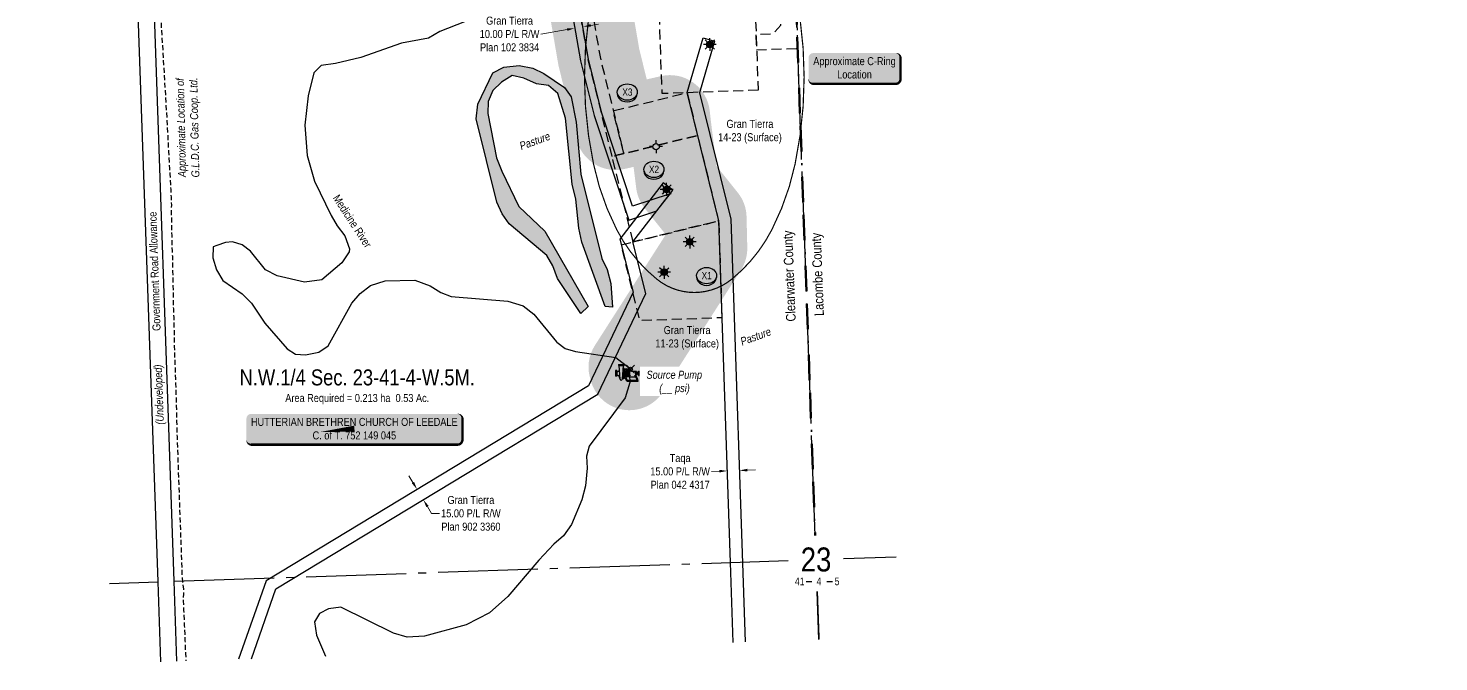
# Model space of a CAD drawing. Extents: x 670596 to 678189, y 5824540 to 5827409.
# Drawn here: x 670605 to 672368, y 5824540 to 5825332 of the extents above; entities that cross this region are included whole.
import ezdxf
from ezdxf.enums import TextEntityAlignment as Align

# ---------------------------------------------------------------- set-up
doc = ezdxf.new("R2010")
doc.units = 0
doc.header["$LTSCALE"] = 5
doc.header["$PDMODE"] = 35
doc.header["$PDSIZE"] = 5
for name, pattern in [('BORDER2', [22.225, 6.35, -3.175, 6.35, -3.175, 0, -3.175]), ('foc-ACCESSROAD', [3.75, 2.5, -1.25]), ('foc-QUARTERLINE', [33, 25, -3, 2, -3]), ('foc-TRAV', [1.875, 1.25, -0.625]), ('UG_PIPE', [1.875, 1.25, -0.625])]:
    doc.linetypes.add(name, pattern=pattern)
doc.layers.get('Defpoints').update_dxf_attribs({"color": 9})
for name, color, linetype in [('10', 1, 'Continuous'), ('9', 3, 'Continuous'), ('AS-OWNER', 7, 'Continuous'), ('AS-PIPE-UG', 44, 'UG_PIPE'), ('C-SYMBOL', 7, 'Continuous'), ('CG-NOTES', 7, 'Continuous'), ('F-AR', 190, 'foc-ACCESSROAD'), ('F-RW', 190, 'Continuous'), ('F-WS', 190, 'foc-ACCESSROAD'), ('F-WS-S', 8, 'Continuous'), ('L-33', 7, 'Continuous'), ('L-AREAREQUIRED', 7, 'Continuous'), ('L-QSEC', 8, 'foc-QUARTERLINE'), ('L-ROAD-T', 7, 'Continuous'), ('L-SEC', 7, 'Continuous'), ('L-SECLBL', 7, 'Continuous'), ('P-BUFFER-H 30m', 51, 'Continuous'), ('P-CROSSINGS', 250, 'Continuous'), ('P-TXT', 4, 'Continuous'), ('T-WATER', 160, 'Continuous'), ('T-WATER-H', 133, 'Continuous'), ('T-WATER-T', 170, 'Continuous')]:
    doc.layers.add(name, color=color, linetype=linetype)
doc.layers.add('AS-COUNTY', color=7, linetype='BORDER2', lineweight=60, true_color=0xcc33ff)
for name, color, linetype, lineweight in [('F-RW-T', 190, 'Continuous', 9), ('F-WS-T', 190, 'Continuous', 9), ('T-TEXT', 48, 'Continuous', 18)]:
    doc.layers.add(name, color=color, linetype=linetype, lineweight=lineweight)
doc.layers.add('Leedale_Hutterite_Fresh_P', color=7, linetype='Continuous', plot=False)
doc.layers.add('P-PROPOSED_WL2 IOP2', color=7, linetype='Continuous', true_color=0x05c1ff)
doc.styles.add('100L', font='ARIALN.TTF', dxfattribs={"height": 11})
doc.styles.add('175L', font='ARIALN.TTF', dxfattribs={"height": 20})
doc.styles.add('240', font='ARIALN.TTF', dxfattribs={"height": 30})
doc.styles.add('80', font='ARIALN.TTF', dxfattribs={"height": 10})
doc.styles.add('80CG', font='ARIALN.TTF', dxfattribs={"height": 10})
doc.styles.add('80L', font='ARIALN.TTF', dxfattribs={"height": 10})
doc.styles.add('80LS', font='ARIALNI.TTF', dxfattribs={"height": 10})
doc.styles.add('Crossing', font='ARIALN.TTF', dxfattribs={"height": 10})
doc.styles.add('foc-LtypeFont', font='ARIALN.TTF', dxfattribs={"height": 7.35})
doc.styles.add('SIMPLEX', font='ARIALN.TTF')
doc.linetypes.add('foc-TOPO-flowdirection-NOLINE', pattern='A,0,[">",foc-LtypeFont,S=0.3,R=0,X=0,Y=-0.945],-20,[">",foc-LtypeFont,S=0.3,R=0,X=0,Y=-0.945],0', length=20)
doc.dimstyles.new('Compass 5 000', dxfattribs={"dimscale": 5, "dimtxt": 9, "dimasz": 2, "dimexe": 0.2, "dimexo": 0.0625, "dimgap": 0.5, "dimtad": 0, "dimtih": 1, "dimtoh": 1, "dimzin": 0, "dimdsep": 46, "dimtxsty": '80CG', "dimcen": 0.1, "dimse1": 1, "dimse2": 1, "dimclrd": 256, "dimclrt": 256, "dimaunit": 1, "dimadec": 4, "dimazin": 0, "dimtfac": 0.06, "dimtofl": 0, "dimtmove": 0, "dimatfit": 1, "dimfxl": 0.2, "dimtolj": 1, "dimtzin": 0, "dimlwd": -1, "dimarcsym": 0})

# ---------------------------------------------------------------- blocks, each defined once
blk = doc.blocks.new('L-SECLBL')
at = {"layer": '9', "color": 7}
for p, q in [((-5.1, -27.8), (-12.3, -27.8)), ((20.7, -27.8), (13.5, -27.8))]:
    blk.add_line(p, q, dxfattribs=at)
at = {"layer": '10', "color": 2, "style": 'SIMPLEX'}
blk.add_attdef('SEC', text='', height=30, dxfattribs=at).set_placement((0, 0), align=Align.MIDDLE)
at = {"layer": '10', "color": 5, "style": '80L'}
blk.add_attdef('TWP', text='', height=9.5, dxfattribs=at).set_placement((-14.4, -27.4), align=Align.MIDDLE_RIGHT)
blk.add_attdef('RGE', text='', height=9.5, dxfattribs=at).set_placement((3.6, -27.4), align=Align.MIDDLE_CENTER)
blk.add_attdef('MER', text='', height=9.5, dxfattribs=at).set_placement((23.2, -27.4), align=Align.MIDDLE_LEFT)
blk = doc.blocks.new('*D30')
at = {"layer": 'Defpoints', "color": 0, "transparency": 16777216}
for p in [(671287.8, 5825333.9), (671297.7, 5825335.6), (671298, 5825333.9)]:
    blk.add_point(p, dxfattribs=at)
at = {"layer": 'F-RW-T', "transparency": 16777216}
for p, q in [((671278.3, 5825330.5), (671245.5, 5825324.9)), ((671307.8, 5825335.6), (671317.7, 5825337.3))]:
    blk.add_line(p, q, dxfattribs=at)
for points in [[(671278, 5825332.2), (671278.6, 5825328.9), (671288.1, 5825332.2)], [(671307.5, 5825337.3), (671308.1, 5825334), (671298, 5825333.9)]]:
    blk.add_solid(points, dxfattribs=at)
at = {"layer": 'F-RW-T', "transparency": 16777216, "insert": (671206.4, 5825324.9), "char_height": 10, "attachment_point": 5, "style": '80CG'}
blk.add_mtext('\\A1;Gran Tierra\\P10.00 P/L R/W\\PPlan 102 3834', dxfattribs=at)
blk = doc.blocks.new('*D31')
at = {"layer": 'Defpoints', "color": 0, "transparency": 16777216}
for p in [(671478.4, 5824785.6), (671493.4, 5824786.1), (671478.7, 5824779)]:
    blk.add_point(p, dxfattribs=at)
at = {"layer": 'F-RW-T', "transparency": 16777216}
for p, q in [((671503.6, 5824779.9), (671513.6, 5824780.2)), ((671468.7, 5824778.7), (671458.7, 5824778.3))]:
    blk.add_line(p, q, dxfattribs=at)
for points in [[(671468.6, 5824780.3), (671468.7, 5824777), (671478.7, 5824779)], [(671503.6, 5824781.6), (671503.7, 5824778.2), (671493.7, 5824779.5)]]:
    blk.add_solid(points, dxfattribs=at)
at = {"layer": 'F-RW-T', "transparency": 16777216, "insert": (671419.6, 5824778.3), "char_height": 10, "attachment_point": 5, "style": '80CG'}
blk.add_mtext('\\A1;Taqa\\P15.00 P/L R/W\\PPlan 042 4317', dxfattribs=at)
blk = doc.blocks.new('*D32')
at = {"layer": 'Defpoints', "color": 0, "transparency": 16777216}
for p in [(671094.5, 5824758), (671102.3, 5824745.2), (671098.6, 5824743)]:
    blk.add_point(p, dxfattribs=at)
at = {"layer": 'F-RW-T', "transparency": 16777216}
for p, q in [((671085.7, 5824764.4), (671080.5, 5824772.9)), ((671103.8, 5824734.4), (671109, 5824725.9)), ((671109, 5824725.9), (671119, 5824725.9))]:
    blk.add_line(p, q, dxfattribs=at)
for points in [[(671087.1, 5824765.2), (671084.3, 5824763.5), (671090.9, 5824755.8)], [(671105.2, 5824735.3), (671102.4, 5824733.6), (671098.6, 5824743)]]:
    blk.add_solid(points, dxfattribs=at)
at = {"layer": 'F-RW-T', "transparency": 16777216, "insert": (671158.1, 5824725.9), "char_height": 10, "attachment_point": 5, "style": '80CG'}
blk.add_mtext('\\A1;Gran Tierra\\P15.00 P/L R/W\\PPlan 902 3360', dxfattribs=at)
blk = doc.blocks.new('GABD')
for p, q in [((-0.81, 0), (-1.62, 0)), ((0, 0.81), (0, 1.62)), ((1.62, 0), (0.81, 0)), ((0, -0.81), (0, -1.62))]:
    blk.add_line(p, q)
blk.add_circle((0, 0), 0.8)
blk = doc.blocks.new('GAS')
h = blk.add_hatch(color=255)
h.dxf.hatch_style = 1
edge = h.paths.add_edge_path()
edge.add_arc((0, 0), 0.9, 0, 360)
for p, q in [((-0.81, 0), (-1.62, 0)), ((-0.57, 0.57), (-1.14, 1.14)), ((0, 0.81), (0, 1.62)), ((0.57, 0.57), (1.14, 1.14)), ((1.62, 0), (0.81, 0)), ((-0.57, -0.57), (-1.14, -1.14)), ((0, -0.81), (0, -1.62)), ((1.14, -1.14), (0.57, -0.57))]:
    blk.add_line(p, q)
blk.add_circle((0, 0), 0.8)
blk = doc.blocks.new('A$C32476C2E')
for p, q in [((-72.4, 15.5), (-79.5, 15.5)), ((-79.5, 15.5), (-79.5, -19.6)), ((-76, 15.5), (-76, -19.6)), ((-72.4, 15.5), (-72.4, -19.6)), ((-61.9, 54.2), (-61.9, 47.2)), ((-61.9, 54.2), (-26.7, 54.2)), ((-61.9, 50.7), (-26.7, 50.7)), ((-61.9, 47.2), (-26.7, 47.2)), ((-51.3, -37.8), (-56.6, 46.4)), ((-37.3, -37.2), (-31, 46.6)), ((-32, -2.1), (-32, 33.1)), ((-27.6, 33.1), (-32, 33.1)), ((-27.6, 24.3), (-27.6, 33.1)), ((-27.6, -2.1), (-27.6, 24.3)), ((-23.2, 24.3), (-27.6, 24.3)), ((-26.7, 47.2), (-26.7, 54.2)), ((-23.2, -2.1), (-23.2, 24.3)), ((-19.7, -2.1), (-19.7, 6.8)), ((-19.7, 4.3), (-13.4, 4.3)), ((-13.4, 6.8), (-9.9, 6.8)), ((-13.4, -2.1), (-13.4, 6.8)), ((-9.9, -2.1), (-9.9, 6.8)), ((-9.9, 2.3), (1.4, 2.3)), ((1.4, 4.2), (3.1, 5.9)), ((1.4, -2.1), (1.4, 4.2)), ((3.1, -2.1), (3.1, 8.5)), ((5.3, -2.1), (5.3, 8.8)), ((50.6, 10.2), (29.5, 10.2)), ((47.1, -14.4), (47.1, 10.2)), ((50.6, -14.4), (50.6, 10.2)), ((54.1, 3.2), (50.6, 6.7)), ((54.1, -7.3), (54.1, 3.2)), ((59.4, 2.3), (54.1, 2.3)), ((62.9, 5), (59.4, 5)), ((59.4, -9.1), (59.4, 5)), ((62.9, -16.1), (62.9, 12)), ((62.9, 12), (68.2, 12)), ((68.2, -16.1), (68.2, 12)), ((-72.4, -19.6), (-79.5, -19.6)), ((-51.1, -39.2), (-57.1, -22.7)), ((-27.6, -37.2), (-37.3, -37.2)), ((-32, -2.1), (-32, -37.2)), ((-27.6, -2.1), (-27.6, -28.4)), ((-27.6, -28.4), (-27.6, -37.2)), ((-23.2, -28.4), (-27.6, -28.4)), ((-23.2, -2.1), (-23.2, -28.4)), ((-19.7, -2.1), (-19.7, -10.9)), ((-19.7, -8.4), (-13.4, -8.4)), ((-13.4, -2.1), (-13.4, -10.9)), ((-13.4, -10.9), (-9.9, -10.9)), ((4.3, -24.1), (-10.6, -26.9)), ((-10.2, -51.1), (61.2, -51.1)), ((-9.9, -2.1), (-9.9, -10.9)), ((-9.9, -6.5), (1.4, -6.5)), ((54.9, -45.8), (-6.2, -45.8)), ((1.4, -2.1), (1.4, -8.3)), ((1.4, -8.3), (3.1, -10)), ((4.3, -49), (2.2, -51.1)), ((3.1, -2.1), (3.1, -12.6)), ((4.3, -18.7), (4.3, -24.1)), ((4.3, -24.1), (45.7, -24.1)), ((39.4, -49), (4.3, -49)), ((5.3, -2.1), (5.3, -12.9)), ((39.4, -49), (41.5, -51.1)), ((50.6, -14.4), (45.3, -14.4)), ((54.1, -7.3), (50.6, -10.8)), ((59.4, -6.5), (54.1, -6.5)), ((62.9, -9.1), (59.4, -9.1)), ((62.9, -16.1), (68.2, -16.1))]:
    blk.add_line(p, q)
for centre, radius, start, end in [((-70.7, 24.3), 16, 263.59452, 348.02693), ((-57.3, 46.5), 0.664, 348.39645, 77.27232), ((-30.3, 46.4), 0.729, 94.53995, 183.86606), ((-14.1, -21.6), 46.8, 56.19007, 101.19007), ((-14.1, -21.6), 40.7, 56.19007, 102.90917), ((-13.7, 6), 6.05, 82.55689, 172.55689), ((-13.8, -30.6), 42.6, 66.52911, 88.78776), ((3.5, 13.4), 4.89, 265.57736, 292.96393), ((6.9, 5.5), 3.68, 95.16317, 112.96393), ((13.4, 17.3), 7.11, 226.69077, 273.74621), ((29.2, 35), 24.7, 225.69859, 270.69859), ((-71, -26.8), 14.5, 16.37076, 95.53868), ((-44.3, -37.5), 7.04, 182.34534, 2.34534), ((-14.1, 17.5), 40.7, 257.09083, 303.80993), ((-52.7, -60.4), 43.5, 12.33812, 47.33812), ((-13.7, -10.1), 6.05, 187.44311, 277.44311), ((-9.9, -30.4), 3.52, 100.75821, 215.05121), ((-13.8, 26.5), 42.6, 271.21224, 293.47089), ((-52.7, -60.4), 48.7, 17.38188, 35.05121), ((3.5, -17.5), 4.89, 67.03607, 94.42264), ((6.9, -9.6), 3.68, 247.03607, 264.83683), ((13.4, -21.5), 7.11, 86.25379, 133.30923), ((-10.2, -60.7), 66.8, 12.83031, 42.62169), ((-10.2, -60.7), 72.1, 7.62169, 42.62169)]:
    blk.add_arc(centre, radius, start, end)
blk = doc.blocks.new('*U103')
h = blk.add_hatch(color=59)
edge = h.paths.add_edge_path()
edge.add_line((-129, -20), (129, -20))
edge.add_arc((129, -14), 6, 270, 360)
edge.add_line((135, -14), (135, 12.5))
edge.add_arc((129, 12.5), 6, 0, 90)
edge.add_line((129, 18.5), (-129, 18.5))
edge.add_arc((-129, 12.5), 6, 90, 180)
edge.add_line((-135, 12.5), (-135, -14))
edge.add_arc((-129, -14), 6, 180, 270)
at = {"color": 1, "flags": 128}
blk.add_lwpolyline([(-129, -20, 3, 3, 0), (129, -20, 3, 3, 0.414214), (135, -14, 3, 3, 0), (135, 12.5, 3, 0, 0.414214), (129, 18.5, 0, 0, 0), (-129, 18.5, 0, 0, 0.414214), (-135, 12.5, 0, 0, 0), (-135, -14, 0, 3, 0.414214)], format="xyseb", close=True, dxfattribs=at)
blk.add_lwpolyline([(-43.4, -4.3, 0, 7.5, 0), (0, 0, 0, 0, 0)], format="xyseb", dxfattribs=at)
at = {"color": 1, "style": '80'}
blk.add_attdef('ENTER_TEXT_001', (-36.3, -5), '', height=10, dxfattribs=at)
blk = doc.blocks.new('xing2')
h = blk.add_hatch(color=50)
h.dxf.hatch_style = 1
edge = h.paths.add_edge_path()
edge.add_ellipse((0, 0), major_axis=(-12.5, 0), ratio=0.816297, start_angle=0, end_angle=360)
h = blk.add_hatch(color=250)
h.dxf.hatch_style = 1
edge = h.paths.add_edge_path()
edge.add_ellipse((0, -2), major_axis=(-12.5, 0), ratio=0.816297, start_angle=0, end_angle=180)
edge.add_line((12.5, -2), (12.5, 0))
edge.add_ellipse((0, 0), major_axis=(-12.5, 0), ratio=0.816297, start_angle=0, end_angle=180, ccw=False)
edge.add_line((-12.5, 0), (-12.5, -2))
at = {"color": 250}
blk.add_ellipse((0, 0), major_axis=(-12.5, 0), ratio=0.816297, dxfattribs=at)
blk.add_ellipse((0, -2), major_axis=(-12.5, 0), ratio=0.816297, start_param=0, end_param=3.141593, dxfattribs=at)
at = {"color": 250, "style": 'Crossing'}
blk.add_attdef('CROSSING', text='', height=9, dxfattribs=at).set_placement((0.1, 0), align=Align.MIDDLE_CENTER)
at = {"color": 250, "style": 'Crossing', "flags": 1}
for tag, p in [('OWNER', (0.1, -12.5)), ('DESCRIPTION', (0.1, -25.8)), ('LOCATION', (0.1, -39.3)), ('DWG_REF', (0.1, -52.8))]:
    blk.add_attdef(tag, text='', height=9, dxfattribs=at).set_placement(p, align=Align.MIDDLE_CENTER)

msp = doc.modelspace()

# ---------------------------------------------------------------- hatches: boundary and pattern name
at = {"layer": 'CG-NOTES'}
h = msp.add_hatch(color=255, dxfattribs=at)
edge = h.paths.add_edge_path()
edge.add_line((671586.057, 5825262.633), (671689.045, 5825262.633))
edge.add_arc((671689.045, 5825268.633), 5.999, 270, 360)
edge.add_line((671695.044, 5825268.633), (671695.044, 5825295.13))
edge.add_arc((671689.045, 5825295.13), 5.999, 360, 450)
edge.add_line((671689.045, 5825301.129), (671586.057, 5825301.129))
edge.add_arc((671586.057, 5825295.13), 5.999, 90, 180)
edge.add_line((671580.058, 5825295.13), (671580.058, 5825268.633))
edge.add_arc((671586.057, 5825268.633), 5.999, 180, 270)
h = msp.add_hatch(color=255, dxfattribs=at)
edge = h.paths.add_edge_path()
edge.add_line((671586.057, 5825262.633), (671689.045, 5825262.633))
edge.add_arc((671689.045, 5825268.633), 5.999, 270, 360)
edge.add_line((671695.044, 5825268.633), (671695.044, 5825295.13))
edge.add_arc((671689.045, 5825295.13), 5.999, 360, 450)
edge.add_line((671689.045, 5825301.129), (671586.057, 5825301.129))
edge.add_arc((671586.057, 5825295.13), 5.999, 90, 180)
edge.add_line((671580.058, 5825295.13), (671580.058, 5825268.633))
edge.add_arc((671586.057, 5825268.633), 5.999, 180, 270)
at = {"layer": 'P-BUFFER-H 30m'}
h = msp.add_hatch(color=256, dxfattribs=at)
h.dxf.hatch_style = 1
edge = h.paths.add_edge_path()
edge.add_arc((671375.18, 5825467.06), 50, 145.253413, 145.253886, ccw=False)
edge.add_line((671334.096, 5825495.558), (671336.23, 5825498.634))
edge.add_arc((671377.314, 5825470.137), 50, 91.999391, 145.253591, ccw=False)
edge.add_line((671375.57, 5825520.106), (671558.652, 5825526.498))
edge.add_line((671558.652, 5825526.498), (672360.486, 5825554.638))
edge.add_arc((672362.239, 5825504.669), 50, 91.85035, 92.009966, ccw=False)
edge.add_line((672360.625, 5825554.643), (672380.743, 5825555.293))
edge.add_line((672380.743, 5825555.293), (673181.379, 5825581.157))
edge.add_line((673181.379, 5825581.157), (673982.227, 5825606.995))
edge.add_line((673982.227, 5825606.995), (674002.177, 5825607.75))
edge.add_line((674002.177, 5825607.75), (674809.948, 5825638.323))
edge.add_line((674809.948, 5825638.323), (675617.882, 5825668.373))
edge.add_arc((675619.741, 5825618.408), 50, 91.916118, 92.130078, ccw=False)
edge.add_line((675618.069, 5825668.38), (676445.042, 5825696.046))
edge.add_line((676445.042, 5825696.046), (677255.559, 5825723.94))
edge.add_arc((677257.278, 5825673.969), 50, 1.98998, 91.971039, ccw=False)
edge.add_line((677307.248, 5825675.706), (677309.222, 5825618.882))
edge.add_line((677309.222, 5825618.882), (677309.223, 5825618.877))
edge.add_arc((677259.253, 5825617.141), 50, -88.099944, 1.989979, ccw=False)
edge.add_line((677260.911, 5825567.168), (677257.912, 5825567.069))
edge.add_arc((677256.254, 5825617.041), 50, 181.98998, 271.900056, ccw=False)
edge.add_line((677206.285, 5825615.305), (677206.15, 5825619.178))
edge.add_line((677206.15, 5825619.178), (676448.534, 5825593.105))
edge.add_line((676448.534, 5825593.105), (675621.606, 5825565.44))
edge.add_line((675621.606, 5825565.44), (674813.811, 5825535.395))
edge.add_line((674813.811, 5825535.395), (674006.072, 5825504.824))
edge.add_line((674006.072, 5825504.824), (673985.967, 5825504.063))
edge.add_arc((673984.076, 5825554.027), 50, 271.847905, 272.16748, ccw=False)
edge.add_line((673985.688, 5825504.053), (673184.703, 5825478.211))
edge.add_line((673184.703, 5825478.211), (672384.069, 5825452.346))
edge.add_line((672384.069, 5825452.346), (672364.029, 5825451.699))
edge.add_line((672364.029, 5825451.699), (671562.255, 5825423.561))
edge.add_line((671562.255, 5825423.561), (671405.719, 5825418.096))
edge.add_line((671405.719, 5825418.096), (671360.481, 5825352.877))
edge.add_line((671360.481, 5825352.877), (671368.437, 5825306.566))
edge.add_line((671368.437, 5825306.566), (671377.869, 5825268.232))
edge.add_line((671377.869, 5825268.232), (671395.797, 5825272.316))
edge.add_arc((671406.901, 5825223.564), 50, 6.188841, 102.831332, ccw=False)
edge.add_line((671456.61, 5825228.955), (671457.848, 5825217.538))
edge.add_line((671457.848, 5825217.538), (671465.061, 5825159.96))
edge.add_line((671465.061, 5825159.96), (671491.717, 5825126.622))
edge.add_arc((671452.666, 5825095.397), 50, 1.309193, 38.645258, ccw=False)
edge.add_line((671502.653, 5825096.54), (671503.529, 5825058.17))
edge.add_arc((671453.542, 5825057.028), 50, -32.601957, 1.309193, ccw=False)
edge.add_line((671495.664, 5825030.088), (671398.315, 5824877.879))
edge.add_arc((671356.193, 5824904.819), 50, 193.727344, 327.398043, ccw=False)
edge.add_arc((671355.09, 5824908.662), 50, 147.398043, 198.310092, ccw=False)
edge.add_line((671312.968, 5824935.602), (671400.187, 5825071.972))
edge.add_line((671400.187, 5825071.972), (671400.089, 5825076.285))
edge.add_line((671400.089, 5825076.285), (671375.279, 5825107.313))
edge.add_arc((671414.33, 5825138.538), 50, 187.140394, 218.645258, ccw=False)
edge.add_line((671364.718, 5825132.323), (671361.396, 5825158.842))
edge.add_line((671361.396, 5825158.842), (671349.953, 5825156.236))
edge.add_arc((671338.849, 5825204.987), 50, 193.822991, 282.831332, ccw=False)
edge.add_line((671290.297, 5825193.041), (671267.995, 5825283.684))
edge.add_arc((671319.46, 5825296.347), 53, 189.747991, 193.822991, ccw=False)
edge.add_line((671267.225, 5825287.373), (671255.505, 5825355.594))
edge.add_arc((671307.74, 5825364.568), 53, 145.253591, 189.747991, ccw=False)
edge.add_line((671264.19, 5825394.775), (671334.096, 5825495.558))
edge.add_line((671334.096, 5825495.558), (671334.096, 5825495.557))
at = {"layer": 'P-PROPOSED_WL2 IOP2'}
h = msp.add_hatch(color=256, dxfattribs=at)
h.dxf.hatch_style = 1
edge = h.paths.add_edge_path()
edge.add_line((671338.849, 5825204.987), (671404.282, 5825219.891))
edge.add_line((671404.282, 5825219.891), (671405.204, 5825211.387))
edge.add_line((671405.204, 5825211.387), (671414.33, 5825138.538))
edge.add_line((671414.33, 5825138.538), (671449.69, 5825094.315))
edge.add_line((671449.69, 5825094.315), (671450.522, 5825057.874))
edge.add_line((671450.522, 5825057.874), (671355.09, 5824908.662))
edge.add_line((671355.09, 5824908.662), (671356.059, 5824907.92))
edge.add_line((671356.059, 5824907.92), (671356.193, 5824904.819))
edge.add_line((671356.193, 5824904.819), (671453.542, 5825057.028))
edge.add_line((671453.542, 5825057.028), (671452.666, 5825095.397))
edge.add_line((671452.666, 5825095.397), (671417.202, 5825139.75))
edge.add_line((671417.202, 5825139.75), (671408.184, 5825211.735))
edge.add_line((671408.184, 5825211.735), (671406.901, 5825223.564))
edge.add_line((671406.901, 5825223.564), (671341.058, 5825208.567))
edge.add_line((671341.058, 5825208.567), (671319.46, 5825296.347))
edge.add_line((671319.46, 5825296.347), (671307.74, 5825364.568))
edge.add_line((671307.74, 5825364.568), (671378.922, 5825467.191))
edge.add_line((671378.922, 5825467.191), (671375.18, 5825467.06))
edge.add_line((671375.18, 5825467.06), (671305.275, 5825366.278))
edge.add_arc((671307.74, 5825364.568), 3, 145.253591, 189.747991)
edge.add_line((671304.783, 5825364.06), (671316.503, 5825295.839))
edge.add_arc((671319.46, 5825296.347), 3, 189.747991, 193.822991)
edge.add_line((671316.547, 5825295.63), (671338.849, 5825204.987))
at = {"layer": 'T-WATER-H'}
h = msp.add_hatch(color=256, dxfattribs=at)
h.dxf.hatch_style = 1
h.paths.add_polyline_path([(671295.498, 5824975.616), (671266.22, 5825019.607), (671260.615, 5825035.372), (671252.836, 5825048.06), (671205.969, 5825087.787), (671197.053, 5825100.35), (671190.619, 5825114.804), (671164.467, 5825218.745), (671166.729, 5825237.071), (671185.437, 5825276.406), (671199.252, 5825283.464), (671218.35, 5825285.585), (671235.361, 5825282.104), (671249.177, 5825275.485), (671274.872, 5825258.222), (671283.503, 5825246.426), (671289.806, 5825214.841), (671295.501, 5825149.747), (671321.624, 5825044.236), (671328.555, 5825030.536), (671332.978, 5825013.316), (671334.873, 5824983.479), (671325.841, 5824984.406), (671296.756, 5825064.923), (671292.917, 5825082.476), (671289.033, 5825118.518), (671284.584, 5825137.268), (671276.171, 5825219.856), (671266.727, 5825250.672), (671255.09, 5825260.641), (671240.229, 5825262.603), (671224.379, 5825269.785), (671209.645, 5825273.126), (671196.249, 5825264.84), (671185.561, 5825254.3), (671179.688, 5825240.495), (671179.055, 5825225.441), (671190.164, 5825170.333), (671196.775, 5825153.346), (671218.102, 5825109.464), (671250.491, 5825078.414), (671304.669, 5824984.54)])

# ---------------------------------------------------------------- linework, layer by layer
at = {"layer": 'AS-COUNTY', "flags": 128}
msp.add_lwpolyline([(671530.751, 5826257.919), (671560.502, 5825473.53), (671588.415, 5824698.272)], dxfattribs=at)
at = {"layer": 'AS-COUNTY', "const_width": 2, "flags": 128}
msp.add_lwpolyline([(671590.934, 5824628.319), (671593.093, 5824568.354)], dxfattribs=at)
at = {"layer": 'AS-PIPE-UG', "flags": 128}
msp.add_lwpolyline([(672336.89, 5825535.946), (672335.938, 5825535.843), (671360.154, 5825502.442), (670851.922, 5825487.708), (670849.402, 5825487.351), (670846.162, 5825486.987), (670842.855, 5825486.877), (670839.633, 5825486.618), (670835.012, 5825486.361), (670831.879, 5825486.04), (670828.69, 5825486.004), (670825.602, 5825485.986), (670820.954, 5825485.681), (670817.89, 5825485.562), (670814.817, 5825485.592), (670811.775, 5825485.537), (670808.752, 5825485.251), (670805.749, 5825485.043), (670802.693, 5825484.758), (670799.666, 5825484.606), (670795.017, 5825484.395), (670791.864, 5825484.253), (670788.743, 5825484.219), (670785.911, 5825484.098), (670781.376, 5825483.782), (670778.414, 5825483.679), (670775.575, 5825483.641), (670772.592, 5825483.399), (670768.671, 5825482.957), (670766.469, 5825482.13), (670765.109, 5825480.947), (670764.472, 5825479.425), (670764.607, 5825476.716), (670765.456, 5825426.963), (670765.508, 5825426.28), (670765.653, 5825425.767), (670765.743, 5825423.324), (670766.046, 5825418.827), (670766.339, 5825413.596), (670779.072, 5825200.018), (670779.401, 5825192.601), (670779.811, 5825185.389), (670780.094, 5825178.251), (670780.515, 5825171.178), (670780.937, 5825163.969), (670781.305, 5825156.963), (670781.74, 5825150.263), (670782.228, 5825143.43), (670782.549, 5825137.064), (670782.88, 5825130.565), (670783.3, 5825121.225), (670783.481, 5825115.928), (670783.724, 5825111.065), (670783.62, 5825107.214), (670783.493, 5825100.49), (670783.751, 5825095.094), (670783.782, 5825089.132), (670783.848, 5825082.669), (670784.232, 5825072.794), (670784.248, 5825066.088), (670784.378, 5825059.867), (670784.648, 5825053.725), (670784.925, 5825047.462), (670784.987, 5825041.002), (670785.122, 5825034.765), (670785.243, 5825028.603), (670785.396, 5825022.503), (670785.514, 5825016.545), (670785.655, 5825010.56), (670785.798, 5825004.46), (670785.868, 5824998.276), (670785.952, 5824992.675), (670785.994, 5824987.037), (670786.204, 5824981.573), (670786.451, 5824976.124), (670786.645, 5824970.583), (670786.758, 5824965.316), (670786.915, 5824959.686), (670787.019, 5824953.991), (670787.174, 5824945.407), (670787.235, 5824940.212), (670787.369, 5824934.9), (670787.455, 5824929.621), (670787.726, 5824922.327), (670787.976, 5824917.228), (670788.148, 5824912.001), (670788.33, 5824906.95), (670788.606, 5824898.967), (670788.792, 5824893.463), (670788.921, 5824888.3), (670789.119, 5824882.81), (670789.277, 5824877.232), (670789.522, 5824871.938), (670789.692, 5824866.386), (670789.824, 5824860.638), (670789.983, 5824851.988), (670790.12, 5824846.399), (670790.26, 5824840.933), (670790.395, 5824835.464), (670790.65, 5824827.172), (670790.774, 5824821.513), (670796.964, 5824649.437), (670797.126, 5824645.451), (670797.178, 5824644.677), (670797.527, 5824641.601), (670798.205, 5824636.672), (670798.735, 5824631.276), (670798.68, 5824625.449), (670798.386, 5824616.507), (670798.805, 5824610.813), (670799.063, 5824605.116), (670799.313, 5824599.509), (670799.717, 5824591.311), (670799.88, 5824585.721), (670800.101, 5824580.489), (670800.33, 5824575.106), (670800.703, 5824566.788), (670800.899, 5824561.195), (670801.139, 5824555.806), (670801.347, 5824550.666), (670801.658, 5824545.783), (670801.862, 5824541.495)], dxfattribs=at)
at = {"layer": 'CG-NOTES', "color": 160, "linetype": 'foc-TRAV', "lineweight": 50, "ltscale": 2, "const_width": 1.5, "flags": 128}
msp.add_lwpolyline([(671437.312, 5825539.798, 0.17209605), (671390.596, 5825523.228, 0.10466149), (671340.242, 5825461.027, 0.06599583), (671311.397, 5825379.523, 0.05213752), (671300.034, 5825270.856, 0.05213752), (671311.397, 5825162.189, 0.06599583), (671340.242, 5825080.685, 0.10466149), (671390.596, 5825018.484, 0.17209605), (671437.312, 5825001.914, 0.17209605), (671484.029, 5825018.484, 0.10466149), (671534.383, 5825080.685, 0.06599583), (671563.228, 5825162.189, 0.05213752), (671574.59, 5825270.856, 0.05213752), (671563.228, 5825379.523, 0.06599583), (671534.383, 5825461.027, 0.10466149), (671484.029, 5825523.228, 0.17209605)], format="xyb", close=True, dxfattribs=at)
msp.add_lwpolyline([(671437.312, 5825539.798, 0.17209605), (671390.596, 5825523.228, 0.10466149), (671340.242, 5825461.027, 0.06599583), (671311.397, 5825379.523, 0.05213752), (671300.034, 5825270.856, 0.05213752), (671311.397, 5825162.189, 0.06599583), (671340.242, 5825080.685, 0.10466149), (671390.596, 5825018.484, 0.17209605), (671437.312, 5825001.914, 0.17209605), (671484.029, 5825018.484, 0.10466149), (671534.383, 5825080.685, 0.06599583), (671563.228, 5825162.189, 0.05213752), (671574.59, 5825270.856, 0.05213752), (671563.228, 5825379.523, 0.06599583), (671534.383, 5825461.027, 0.10466149), (671484.029, 5825523.228, 0.17209605)], format="xyb", close=True, dxfattribs=at)
at = {"layer": 'CG-NOTES', "color": 160, "flags": 128}
msp.add_lwpolyline([(671586.057, 5825262.633, 3, 3, 0), (671689.045, 5825262.633, 3, 3, 0.41421356), (671695.044, 5825268.633, 3, 3, 0), (671695.044, 5825295.13, 3, 0, 0.41421356), (671689.045, 5825301.129, 0, 0, 0), (671586.057, 5825301.129, 0, 0, 0.41421356), (671580.058, 5825295.13, 0, 0, 0), (671580.058, 5825268.633, 0, 3, 0.41421356)], format="xyseb", close=True, dxfattribs=at)
msp.add_lwpolyline([(671586.057, 5825262.633, 3, 3, 0), (671689.045, 5825262.633, 3, 3, 0.41421356), (671695.044, 5825268.633, 3, 3, 0), (671695.044, 5825295.13, 3, 0, 0.41421356), (671689.045, 5825301.129, 0, 0, 0), (671586.057, 5825301.129, 0, 0, 0.41421356), (671580.058, 5825295.13, 0, 0, 0), (671580.058, 5825268.633, 0, 3, 0.41421356)], format="xyseb", close=True, dxfattribs=at)
at = {"layer": 'F-AR', "flags": 128}
for points in [[(671334.632, 5825171.902), (671304.767, 5825293.281), (671291.917, 5825368.076), (671360.214, 5825466.538), (671378.922, 5825467.191), (671307.74, 5825364.568), (671319.46, 5825296.347), (671349.198, 5825175.485)], [(671560.502, 5825473.53), (671566.513, 5825306.568), (671515.286, 5825304.724), (671514.567, 5825324.711), (671535.813, 5825325.476), (671545.447, 5825335.829), (671540.514, 5825472.832)]]:
    msp.add_lwpolyline(points, close=True, dxfattribs=at)
at = {"layer": 'F-RW', "flags": 128}
msp.add_lwpolyline([(671308.662, 5825464.807), (671310.51, 5825412.311), (671281.523, 5825370.526), (671295.174, 5825291.424), (671311.954, 5825223.178), (671355.475, 5825092.249), (671390.499, 5825103.916), (671406.974, 5825125.215), (671360.216, 5825109.64), (671321.583, 5825225.951), (671304.956, 5825293.471), (671292.069, 5825368.192), (671325.38, 5825416.209), (671323.65, 5825465.332)], close=True, dxfattribs=at)
for points in [[(671486.066, 5824564.721), (671482.613, 5824664.672), (671467.869, 5825091.464), (671428.362, 5825251.658), (671448.199, 5825320.175), (671462.606, 5825315.981), (671443.888, 5825251.324), (671482.803, 5825093.537), (671501.054, 5824565.229)], [(670883.867, 5824544.279), (670914.469, 5824631.568), (671316.563, 5824874.87), (671376.63, 5825000.734), (671360.628, 5825065.297), (671410.448, 5825129.704), (671398.596, 5825138.879), (671344.319, 5825068.737), (671360.778, 5825002.336), (671304.874, 5824885.282), (670902.107, 5824641.613), (670867.792, 5824543.733)]]:
    msp.add_lwpolyline(points, dxfattribs=at)
at = {"layer": 'F-WS', "flags": 128}
for points in [[(671517.086, 5825254.756), (671428.363, 5825251.562), (671397.163, 5825250.438), (671392.845, 5825370.361), (671512.768, 5825374.678), (671515.286, 5825304.724)], [(671349.198, 5825175.485), (671336.057, 5825228.893), (671428.305, 5825251.59), (671441.446, 5825198.183)], [(671360.914, 5825065.087), (671334.632, 5825171.902), (671349.198, 5825175.485), (671441.446, 5825198.183), (671467.728, 5825091.369)]]:
    msp.add_lwpolyline(points, close=True, dxfattribs=at)
msp.add_lwpolyline([(671360.914, 5825065.087), (671467.728, 5825091.369), (671471.891, 5824970.27), (671369.301, 5824966.744), (671345.855, 5825061.383), (671360.914, 5825065.087)], dxfattribs=at)
at = {"layer": 'L-QSEC', "flags": 128}
for points in [[(671588.415, 5824698.272), (671560.502, 5825473.53)], [(670787.211, 5824641.055), (671554.704, 5824667.108)], [(671623.947, 5824669.459), (671689.437, 5824671.682)], [(670706.403, 5824638.329), (670767.103, 5824640.373)], [(671593.093, 5824568.354), (671590.934, 5824628.319)]]:
    msp.add_lwpolyline(points, dxfattribs=at)
at = {"layer": 'L-SEC', "flags": 128}
for points in [[(670767.103, 5824640.373), (670738.985, 5825444.851)], [(670787.21, 5824641.075), (670759.093, 5825445.554)], [(670770.595, 5824540.434), (670767.103, 5824640.373)], [(670790.704, 5824541.116), (670787.21, 5824641.075)]]:
    msp.add_lwpolyline(points, dxfattribs=at)
at = {"layer": 'Leedale_Hutterite_Fresh_P', "color": 2}
msp.add_point((671357.469, 5824906.069), dxfattribs=at)
at = {"layer": 'T-WATER', "linetype": 'foc-TOPO-flowdirection-NOLINE', "flags": 128}
msp.add_lwpolyline([(670604.775, 5826329.856), (670626.714, 5826331.994), (670661.265, 5826343.911), (670700.263, 5826347.526), (670757.562, 5826341.043), (670789.853, 5826330.634), (670823.442, 5826325.876), (670841.114, 5826316.972), (670849.616, 5826300.512), (670850.878, 5826282.495), (670849.517, 5826276.547), (670842.484, 5826262.046), (670832.49, 5826248.993), (670821.162, 5826238.578), (670792.536, 5826223.349), (670776.444, 5826218.216), (670757.155, 5826218.632), (670739.075, 5826223.095), (670724.163, 5826223.29), (670707.15, 5826218.287), (670693.748, 5826210.686), (670676.418, 5826190.566), (670670.313, 5826178.561), (670667.024, 5826164.968), (670665.493, 5826149.735), (670666.541, 5826132.153), (670671.884, 5826114.417), (670679.917, 5826101.978), (670690.041, 5826093.54), (670702.558, 5826087.397), (670749.16, 5826075.099), (670803.923, 5826042.977), (670828.101, 5826024.358), (670871.367, 5825980.317), (670878.309, 5825965.535), (670882.091, 5825949.213), (670885.805, 5825910.351), (670892.07, 5825890.487), (670911.457, 5825847.68), (670939.647, 5825812.264), (670974.407, 5825782.64), (670991.356, 5825756.567), (671001.337, 5825747.49), (671014.567, 5825741.926), (671038.124, 5825718.684), (671048.95, 5825710.612), (671090.006, 5825692.65), (671104.656, 5825689.441), (671114.239, 5825683.578), (671178.74, 5825584.617), (671188.076, 5825573.863), (671241.303, 5825522.468), (671250.348, 5825508.676), (671254.09, 5825492.274), (671252.715, 5825481.583), (671250.108, 5825461.328), (671241.601, 5825443.418), (671215.719, 5825406.049), (671194.528, 5825382.873), (671149.978, 5825340.271), (671119.359, 5825327.914), (671105.159, 5825319.859), (671071.376, 5825313.329), (671020.602, 5825295.765), (670988.783, 5825288.195), (670970.751, 5825285.674), (670961.655, 5825276.56), (670954.536, 5825247.557), (670950.698, 5825210.94), (670953.307, 5825173.019), (670962.803, 5825140.865), (670983.321, 5825098.311), (670990.869, 5825085.158), (671000.406, 5825072.838), (671006.549, 5825056.409), (671006.095, 5825052.576), (670996.699, 5825038.952), (670971.883, 5825017.904), (670949.963, 5825014.847), (670915.76, 5825022.681), (670901.329, 5825030.225), (670882.664, 5825053.733), (670872.007, 5825061.278), (670859.991, 5825065.316), (670851.296, 5825064.357), (670840.536, 5825060.483), (670836.101, 5825058.885), (670835.388, 5825045.145), (670839.94, 5825030.068), (670848.216, 5825017.061), (670871.99, 5825000.065), (670883.679, 5824988.58), (670900.592, 5824963.715), (670928.475, 5824931.68), (670938.714, 5824924.797), (670951.356, 5824923.986), (670968.092, 5824927.458), (670979.517, 5824935.328), (671009.32, 5824988.398), (671019.558, 5825000.496), (671032.494, 5825010.579), (671051.038, 5825016.434), (671087.882, 5825017.383), (671106.995, 5825010.066), (671120.588, 5825001.928), (671133.462, 5824996.798), (671204.098, 5824991.237), (671223.229, 5824985.291), (671236.755, 5824974.793), (671265.222, 5824940.271), (671265.623, 5824939.785), (671275.783, 5824931.781), (671288.673, 5824928.036), (671339.16, 5824920.867), (671356.059, 5824907.92), (671356.854, 5824889.57), (671350.72, 5824870.381), (671305.953, 5824810.043), (671302.47, 5824797.415), (671303.257, 5824782.425), (671301.479, 5824760.287), (671296.683, 5824742.843), (671283.963, 5824712.099), (671273.664, 5824697.991), (671261.913, 5824687.438), (671242.801, 5824667.356), (671204.368, 5824622.017), (671181.157, 5824601.793), (671152.33, 5824586.448), (671100.123, 5824572.603), (671078.571, 5824571.033), (671061.29, 5824576.028), (670995.331, 5824608.761), (670980.073, 5824606.505), (670968.674, 5824600.841), (670962.807, 5824590.466), (670965.06, 5824573.633), (670976.241, 5824547.414)], dxfattribs=at)
at = {"layer": 'T-WATER', "flags": 128}
for points in [[(671149.978, 5825340.271), (671119.359, 5825327.914), (671105.159, 5825319.859), (671071.376, 5825313.329), (671020.602, 5825295.765), (670988.783, 5825288.195), (670970.751, 5825285.674), (670961.655, 5825276.56), (670954.536, 5825247.557), (670950.698, 5825210.94), (670953.307, 5825173.019), (670962.803, 5825140.865), (670983.321, 5825098.311), (670990.869, 5825085.158), (671000.406, 5825072.838), (671006.549, 5825056.409), (671006.095, 5825052.576), (670996.699, 5825038.952), (670971.883, 5825017.904), (670949.963, 5825014.847), (670915.76, 5825022.681), (670901.329, 5825030.225), (670882.664, 5825053.733), (670872.007, 5825061.278), (670859.991, 5825065.316), (670851.296, 5825064.357), (670840.536, 5825060.483)], [(670840.536, 5825060.483), (670836.101, 5825058.885), (670835.388, 5825045.145), (670839.94, 5825030.068), (670848.216, 5825017.061), (670871.99, 5825000.065), (670883.679, 5824988.58), (670900.592, 5824963.715), (670928.475, 5824931.68), (670938.714, 5824924.797), (670951.356, 5824923.986), (670968.092, 5824927.458), (670979.517, 5824935.328), (671009.32, 5824988.398), (671019.558, 5825000.496), (671032.494, 5825010.579), (671051.038, 5825016.434), (671087.882, 5825017.383), (671106.995, 5825010.066), (671120.588, 5825001.928), (671133.462, 5824996.798), (671204.098, 5824991.237), (671223.229, 5824985.291), (671236.755, 5824974.793), (671265.222, 5824940.271)], [(671265.222, 5824940.271), (671265.623, 5824939.785), (671275.783, 5824931.781), (671288.673, 5824928.036), (671339.16, 5824920.867), (671356.059, 5824907.92), (671356.854, 5824889.57), (671350.72, 5824870.381), (671305.953, 5824810.043), (671302.47, 5824797.415), (671303.257, 5824782.425), (671301.479, 5824760.287), (671296.683, 5824742.843), (671283.963, 5824712.099), (671273.664, 5824697.991), (671261.913, 5824687.438), (671242.801, 5824667.356), (671204.368, 5824622.017), (671181.157, 5824601.793), (671152.33, 5824586.448), (671100.123, 5824572.603), (671078.571, 5824571.033), (671061.29, 5824576.028), (670995.331, 5824608.761), (670980.073, 5824606.505), (670968.674, 5824600.841), (670962.807, 5824590.466), (670965.06, 5824573.633), (670976.241, 5824547.414)]]:
    msp.add_lwpolyline(points, dxfattribs=at)
msp.add_lwpolyline([(671295.498, 5824975.616), (671266.22, 5825019.607), (671260.615, 5825035.372), (671252.836, 5825048.06), (671205.969, 5825087.787), (671197.053, 5825100.35), (671190.619, 5825114.804), (671164.467, 5825218.745), (671166.729, 5825237.071), (671185.437, 5825276.406), (671199.252, 5825283.464), (671218.35, 5825285.585), (671235.361, 5825282.104), (671249.177, 5825275.485), (671274.872, 5825258.222), (671283.503, 5825246.426), (671289.806, 5825214.841), (671295.501, 5825149.747), (671321.624, 5825044.236), (671328.555, 5825030.536), (671332.978, 5825013.316), (671334.873, 5824983.479), (671325.841, 5824984.406), (671296.756, 5825064.923), (671292.917, 5825082.476), (671289.033, 5825118.518), (671284.584, 5825137.268), (671276.171, 5825219.856), (671266.727, 5825250.672), (671255.09, 5825260.641), (671240.229, 5825262.603), (671224.379, 5825269.785), (671209.645, 5825273.126), (671196.249, 5825264.84), (671185.561, 5825254.3), (671179.688, 5825240.495), (671179.055, 5825225.441), (671190.164, 5825170.333), (671196.775, 5825153.346), (671218.102, 5825109.464), (671250.491, 5825078.414), (671304.669, 5824984.54), (671295.498, 5824975.616)], close=True, dxfattribs=at)

# ---------------------------------------------------------------- block references
at = {"layer": 'AS-OWNER'}
ref = msp.add_blockref('*U103', (671012.486, 5824831.77), dxfattribs=dict(at, xscale=0.9999229522046806, yscale=0.9999229522046806, zscale=0.9999229522046806))
ref.add_attrib('ENTER_TEXT_001', 'HUTTERIAN BRETHREN CHURCH OF LEEDALE', (670883.188, 5824835.188), dxfattribs={"layer": '0', "color": 1, "height": 9.99923, "style": '80'})
ref.add_attrib('ENTER_TEXT_002', 'C. of T. 752 149 045', (670960.225, 5824818.345), dxfattribs={"layer": '0', "color": 1, "height": 9.99923, "style": '80'})
at = {"layer": 'F-WS-S', "xscale": 5, "yscale": 5, "zscale": 5}
for name, p in [('GAS', (671456.719, 5825311.812)), ('GABD', (671389.52, 5825184.196)), ('GAS', (671402.663, 5825130.656)), ('GAS', (671431.564, 5825065.198)), ('GAS', (671399.637, 5825027.225))]:
    msp.add_blockref(name, p, dxfattribs=at)
at = {"layer": 'L-SECLBL', "color": 3}
msp.add_blockref('L-SECLBL', (671589.495, 5824668.289), dxfattribs=at).add_auto_attribs({'SEC': '23', 'TWP': '41', 'RGE': '4', 'MER': '5'})
at = {"layer": 'P-CROSSINGS'}
for p, values in [((671353.588, 5825252.353), {'CROSSING': 'X3'}), ((671353.588, 5825252.353), {'CROSSING': 'X3'}), ((671386.879, 5825155.799), {'CROSSING': 'X2'}), ((671386.879, 5825155.799), {'CROSSING': 'X2'}), ((671452.692, 5825023.057), {'CROSSING': 'X1'}), ((671452.692, 5825023.057), {'CROSSING': 'X1'})]:
    msp.add_blockref('xing2', p, dxfattribs=at).add_auto_attribs(values)

# ---------------------------------------------------------------- texts
at = {"layer": 'AS-PIPE-UG', "insert": (670805.598, 5825208), "char_height": 10.00047, "attachment_point": 5, "rotation": 91.275188, "style": '80CG'}
msp.add_mtext('\\A1;{\\fArial Narrow|b0|i1|c0|p34;Approximate Location of\\PG.L.D.C. Gas Coop. Ltd.}', dxfattribs=at)
at = {"layer": 'C-SYMBOL', "color": 3, "insert": (671016.035, 5824905.831), "char_height": 20, "width": 294.1337, "attachment_point": 2, "style": '175L'}
msp.add_mtext('N.W.1/4 Sec. 23-41-4-W.5M.', dxfattribs=at)
at = {"layer": 'CG-NOTES', "color": 160, "insert": (671637.551, 5825282.631), "char_height": 9.99881, "attachment_point": 5, "style": '80'}
msp.add_mtext('Approximate C-Ring\\PLocation', dxfattribs=at)
msp.add_mtext('Approximate C-Ring\\PLocation', dxfattribs=at)
at = {"layer": 'F-WS-T', "char_height": 10, "attachment_point": 5, "style": '80CG'}
for s, insert, width in [('\\A1;Gran Tierra\\P14-23 (Surface)', (671506.901, 5825202.798), 86.67256), ('\\A1;Gran Tierra\\P11-23 (Surface)', (671428.364, 5824945.109), 78.99495)]:
    msp.add_mtext(s, dxfattribs=dict(at, insert=insert, width=width))
at = {"layer": 'L-33', "color": 200, "linetype": 'Continuous', "true_color": 0xcc33ff, "char_height": 12, "attachment_point": 5, "rotation": 92.172127, "style": '240'}
for s, width, insert in [('Clearwater County', 113.82532, (671557.747, 5825022.563)), ('Lacombe County', 103.929, (671593.203, 5825024.594))]:
    msp.add_mtext_dynamic_manual_height_columns(s, width=width, gutter_width=45, heights=[0], dxfattribs=dict(at, insert=insert))
at = {"layer": 'L-AREAREQUIRED', "color": 5, "insert": (671016.035, 5824862.061), "char_height": 9.99876, "attachment_point": 8, "style": '100L'}
msp.add_mtext('Area Required = 0.213 ha  0.53 Ac.', dxfattribs=at)
at = {"layer": 'L-ROAD-T', "style": '80L'}
msp.add_text('Government Road Allowance', height=10, rotation=92.001733, dxfattribs=at).set_placement((670762.642, 5825028.388), align=Align.MIDDLE_CENTER)
at = {"layer": 'T-TEXT', "style": '80LS'}
for s, rotation, p in [('Pasture', 20, (671237.99, 5825191.254)), ('Pasture', 20, (671514.043, 5824946.965)), ('(Undeveloped)', 92.001733, (670768.027, 5824874.294))]:
    msp.add_text(s, height=10, rotation=rotation, dxfattribs=at).set_placement(p, align=Align.MIDDLE_CENTER)
at = {"layer": 'T-WATER-T', "insert": (671009.865, 5825090.957), "char_height": 10, "width": 76.01405, "attachment_point": 5, "rotation": 303.095566, "style": '80CG'}
msp.add_mtext('\\A1;Medicine River', dxfattribs=at)

# ---------------------------------------------------------------- dimensions: what is measured, and where the dimension line sits
at = {"layer": 'F-RW-T'}
dim = msp.add_linear_dim(base=(671297.977, 5825333.937), p1=(671287.836, 5825333.946), p2=(671297.682, 5825335.644), angle=9.785437, text='Gran Tierra\\P10.00 P/L R/W\\PPlan 102 3834', dimstyle='Compass 5 000', dxfattribs=at)
dim.commit()
dim.dimension.update_dxf_attribs({"geometry": '*D30', "text_midpoint": (671206.44, 5825324.89), "dimtype": 161})
for p1, p2, distance, text, picture, middle in [((671493.422, 5824786.135), (671478.435, 5824785.617), 6.594, 'Taqa\\P15.00 P/L R/W\\PPlan 042 4317', '*D31', (671419.588, 5824778.337)), ((671094.537, 5824758.031), (671102.289, 5824745.218), -4.294, 'Gran Tierra\\P15.00 P/L R/W\\PPlan 902 3360', '*D32', (671158.055, 5824725.884))]:
    dim = msp.add_aligned_dim(p1=p1, p2=p2, distance=distance, text=text, dimstyle='Compass 5 000', dxfattribs=at)
    dim.commit()
    dim.dimension.update_dxf_attribs({"geometry": picture, "text_midpoint": middle})

# ---------------------------------------------------------------- next in the draw order: texts
at = {"layer": 'P-TXT', "insert": (671374.526, 5824904.117), "char_height": 10, "attachment_point": 1, "style": '80L', "bg_fill": 2}
msp.add_mtext_dynamic_manual_height_columns('\\pi3.07437;{\\fArial Narrow|b0|i1|c0|p34;Source Pump\\P\\pi18.96796;(__ psi)}', width=74.50481, gutter_width=45, heights=[0], dxfattribs=at)

# ---------------------------------------------------------------- next in the draw order: block references
at = {"xscale": 0.2000000000000001, "yscale": 0.2000000000000001, "zscale": 0.2000000000000001}
msp.add_blockref('A$C32476C2E', (671354.862, 5824901.28), dxfattribs=at)

doc.saveas('drawing.dxf')
